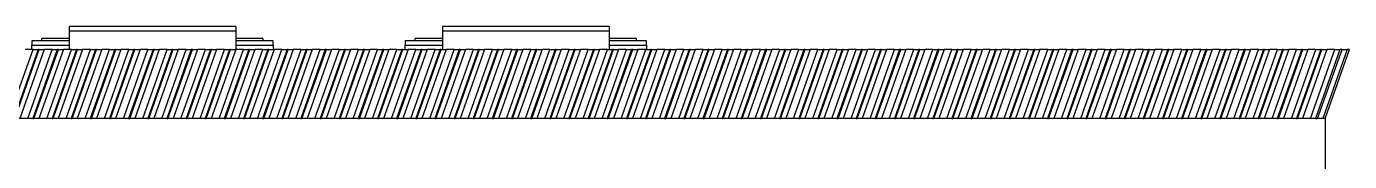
# Model space of a CAD drawing. Header units: millimetres. Extents: x 0 to 597, y 0 to 420.
# Drawn here: x 390.93 to 421.64, y 335.05 to 338.19 of the extents above; entities that cross this region are included whole.
import ezdxf

# ---------------------------------------------------------------- set-up
doc = ezdxf.new("R2010")
doc.units = ezdxf.units.MM

msp = doc.modelspace()

# ---------------------------------------------------------------- linework, layer by layer
at = {"color": 7, "linetype": 'Continuous', "lineweight": 25}
for p, q in [((395.784, 338.188), (391.917, 338.188)), ((391.917, 338.188), (391.917, 338.088)), ((395.784, 338.188), (395.784, 338.088)), ((404.45, 338.188), (400.584, 338.188)), ((400.584, 338.188), (400.584, 338.088)), ((404.45, 338.188), (404.45, 338.088)), ((391.284, 337.855), (391.284, 337.908)), ((391.917, 337.908), (391.284, 337.908)), ((391.917, 338.088), (395.784, 338.088)), ((391.917, 338.088), (391.917, 337.655)), ((395.784, 338.088), (395.784, 337.655)), ((396.417, 337.908), (395.784, 337.908)), ((396.417, 337.908), (396.417, 337.855)), ((399.95, 337.855), (399.95, 337.908)), ((400.584, 337.908), (399.95, 337.908)), ((400.584, 338.088), (404.45, 338.088)), ((400.584, 338.088), (400.584, 337.655)), ((404.45, 338.088), (404.45, 337.655)), ((405.084, 337.908), (404.45, 337.908)), ((405.084, 337.908), (405.084, 337.855)), ((390.512, 336.055), (391.079, 337.655)), ((391.197, 337.655), (390.63, 336.055)), ((390.655, 336.055), (391.222, 337.655)), ((391.34, 337.655), (390.773, 336.055)), ((391.079, 337.655), (390.895, 337.655)), ((390.957, 336.055), (391.524, 337.655)), ((391.917, 337.855), (391.05, 337.855)), ((391.05, 337.855), (391.05, 337.755)), ((391.05, 337.755), (391.917, 337.755)), ((391.05, 337.655), (391.05, 337.755)), ((391.641, 337.655), (391.075, 336.055)), ((391.079, 337.655), (391.197, 337.655)), ((391.1, 336.055), (391.666, 337.655)), ((391.222, 337.655), (391.197, 337.655)), ((391.784, 337.655), (391.217, 336.055)), ((391.222, 337.655), (391.34, 337.655)), ((391.524, 337.655), (391.34, 337.655)), ((391.401, 336.055), (391.968, 337.655)), ((392.086, 337.655), (391.519, 336.055)), ((391.524, 337.655), (391.641, 337.655)), ((391.544, 336.055), (392.111, 337.655)), ((391.666, 337.655), (391.641, 337.655)), ((392.229, 337.655), (391.662, 336.055)), ((391.666, 337.655), (391.784, 337.655)), ((391.968, 337.655), (391.784, 337.655)), ((391.846, 336.055), (392.412, 337.655)), ((392.53, 337.655), (391.964, 336.055)), ((391.968, 337.655), (392.086, 337.655)), ((391.988, 336.055), (392.555, 337.655)), ((392.111, 337.655), (392.086, 337.655)), ((392.673, 337.655), (392.106, 336.055)), ((392.111, 337.655), (392.229, 337.655)), ((392.412, 337.655), (392.229, 337.655)), ((392.29, 336.055), (392.857, 337.655)), ((392.975, 337.655), (392.408, 336.055)), ((392.412, 337.655), (392.53, 337.655)), ((392.433, 336.055), (393, 337.655)), ((392.555, 337.655), (392.53, 337.655)), ((393.117, 337.655), (392.551, 336.055)), ((392.555, 337.655), (392.673, 337.655)), ((392.857, 337.655), (392.673, 337.655)), ((392.735, 336.055), (393.301, 337.655)), ((393.419, 337.655), (392.853, 336.055)), ((392.857, 337.655), (392.975, 337.655)), ((392.877, 336.055), (393.444, 337.655)), ((393, 337.655), (392.975, 337.655)), ((393.562, 337.655), (392.995, 336.055)), ((393, 337.655), (393.117, 337.655)), ((393.301, 337.655), (393.117, 337.655)), ((393.179, 336.055), (393.746, 337.655)), ((393.864, 337.655), (393.297, 336.055)), ((393.301, 337.655), (393.419, 337.655)), ((393.322, 336.055), (393.888, 337.655)), ((393.444, 337.655), (393.419, 337.655)), ((394.006, 337.655), (393.44, 336.055)), ((393.444, 337.655), (393.562, 337.655)), ((393.746, 337.655), (393.562, 337.655)), ((393.624, 336.055), (394.19, 337.655)), ((394.308, 337.655), (393.741, 336.055)), ((393.746, 337.655), (393.864, 337.655)), ((393.766, 336.055), (394.333, 337.655)), ((393.888, 337.655), (393.864, 337.655)), ((394.451, 337.655), (393.884, 336.055)), ((393.888, 337.655), (394.006, 337.655)), ((394.19, 337.655), (394.006, 337.655)), ((394.068, 336.055), (394.635, 337.655)), ((394.753, 337.655), (394.186, 336.055)), ((394.19, 337.655), (394.308, 337.655)), ((394.211, 336.055), (394.777, 337.655)), ((394.333, 337.655), (394.308, 337.655)), ((394.895, 337.655), (394.329, 336.055)), ((394.333, 337.655), (394.451, 337.655)), ((394.635, 337.655), (394.451, 337.655)), ((394.512, 336.055), (395.079, 337.655)), ((395.197, 337.655), (394.63, 336.055)), ((394.635, 337.655), (394.753, 337.655)), ((394.655, 336.055), (395.222, 337.655)), ((394.777, 337.655), (394.753, 337.655)), ((395.34, 337.655), (394.773, 336.055)), ((394.777, 337.655), (394.895, 337.655)), ((395.079, 337.655), (394.895, 337.655)), ((394.957, 336.055), (395.524, 337.655)), ((395.641, 337.655), (395.075, 336.055)), ((395.079, 337.655), (395.197, 337.655)), ((395.1, 336.055), (395.666, 337.655)), ((395.222, 337.655), (395.197, 337.655)), ((395.784, 337.655), (395.217, 336.055)), ((395.222, 337.655), (395.34, 337.655)), ((395.524, 337.655), (395.34, 337.655)), ((395.401, 336.055), (395.968, 337.655)), ((396.086, 337.655), (395.519, 336.055)), ((395.524, 337.655), (395.641, 337.655)), ((395.544, 336.055), (396.111, 337.655)), ((395.666, 337.655), (395.641, 337.655)), ((396.229, 337.655), (395.662, 336.055)), ((395.666, 337.655), (395.784, 337.655)), ((396.65, 337.855), (395.784, 337.855)), ((395.784, 337.755), (396.65, 337.755)), ((395.968, 337.655), (395.784, 337.655)), ((395.846, 336.055), (396.412, 337.655)), ((396.53, 337.655), (395.964, 336.055)), ((395.968, 337.655), (396.086, 337.655)), ((395.988, 336.055), (396.555, 337.655)), ((396.111, 337.655), (396.086, 337.655)), ((396.673, 337.655), (396.106, 336.055)), ((396.111, 337.655), (396.229, 337.655)), ((396.412, 337.655), (396.229, 337.655)), ((396.29, 336.055), (396.857, 337.655)), ((396.975, 337.655), (396.408, 336.055)), ((396.412, 337.655), (396.53, 337.655)), ((396.433, 336.055), (397, 337.655)), ((396.555, 337.655), (396.53, 337.655)), ((397.117, 337.655), (396.551, 336.055)), ((396.555, 337.655), (396.673, 337.655)), ((396.65, 337.755), (396.65, 337.855)), ((396.65, 337.755), (396.65, 337.655)), ((396.857, 337.655), (396.673, 337.655)), ((396.735, 336.055), (397.301, 337.655)), ((397.419, 337.655), (396.853, 336.055)), ((396.857, 337.655), (396.975, 337.655)), ((396.877, 336.055), (397.444, 337.655)), ((397, 337.655), (396.975, 337.655)), ((397.562, 337.655), (396.995, 336.055)), ((397, 337.655), (397.117, 337.655)), ((397.301, 337.655), (397.117, 337.655)), ((397.179, 336.055), (397.746, 337.655)), ((397.864, 337.655), (397.297, 336.055)), ((397.301, 337.655), (397.419, 337.655)), ((397.322, 336.055), (397.888, 337.655)), ((397.444, 337.655), (397.419, 337.655)), ((398.006, 337.655), (397.44, 336.055)), ((397.444, 337.655), (397.562, 337.655)), ((397.746, 337.655), (397.562, 337.655)), ((397.624, 336.055), (398.19, 337.655)), ((398.308, 337.655), (397.741, 336.055)), ((397.746, 337.655), (397.864, 337.655)), ((397.766, 336.055), (398.333, 337.655)), ((397.888, 337.655), (397.864, 337.655)), ((398.451, 337.655), (397.884, 336.055)), ((397.888, 337.655), (398.006, 337.655)), ((398.19, 337.655), (398.006, 337.655)), ((398.068, 336.055), (398.635, 337.655)), ((398.753, 337.655), (398.186, 336.055)), ((398.19, 337.655), (398.308, 337.655)), ((398.211, 336.055), (398.777, 337.655)), ((398.333, 337.655), (398.308, 337.655)), ((398.895, 337.655), (398.329, 336.055)), ((398.333, 337.655), (398.451, 337.655)), ((398.635, 337.655), (398.451, 337.655)), ((398.512, 336.055), (399.079, 337.655)), ((399.197, 337.655), (398.63, 336.055)), ((398.635, 337.655), (398.753, 337.655)), ((398.655, 336.055), (399.222, 337.655)), ((398.777, 337.655), (398.753, 337.655)), ((399.34, 337.655), (398.773, 336.055)), ((398.777, 337.655), (398.895, 337.655)), ((399.079, 337.655), (398.895, 337.655)), ((398.957, 336.055), (399.524, 337.655)), ((399.641, 337.655), (399.075, 336.055)), ((399.079, 337.655), (399.197, 337.655)), ((399.1, 336.055), (399.666, 337.655)), ((399.222, 337.655), (399.197, 337.655)), ((399.784, 337.655), (399.217, 336.055)), ((399.222, 337.655), (399.34, 337.655)), ((399.524, 337.655), (399.34, 337.655)), ((399.401, 336.055), (399.968, 337.655)), ((400.086, 337.655), (399.519, 336.055)), ((399.524, 337.655), (399.641, 337.655)), ((399.544, 336.055), (400.111, 337.655)), ((399.666, 337.655), (399.641, 337.655)), ((400.229, 337.655), (399.662, 336.055)), ((399.666, 337.655), (399.784, 337.655)), ((400.584, 337.855), (399.717, 337.855)), ((399.717, 337.855), (399.717, 337.755)), ((399.717, 337.755), (400.584, 337.755)), ((399.717, 337.655), (399.717, 337.755)), ((399.968, 337.655), (399.784, 337.655)), ((399.846, 336.055), (400.412, 337.655)), ((400.53, 337.655), (399.964, 336.055)), ((399.968, 337.655), (400.086, 337.655)), ((399.988, 336.055), (400.555, 337.655)), ((400.111, 337.655), (400.086, 337.655)), ((400.673, 337.655), (400.106, 336.055)), ((400.111, 337.655), (400.229, 337.655)), ((400.412, 337.655), (400.229, 337.655)), ((400.29, 336.055), (400.857, 337.655)), ((400.975, 337.655), (400.408, 336.055)), ((400.412, 337.655), (400.53, 337.655)), ((400.433, 336.055), (401, 337.655)), ((400.555, 337.655), (400.53, 337.655)), ((401.117, 337.655), (400.551, 336.055)), ((400.555, 337.655), (400.673, 337.655)), ((400.857, 337.655), (400.673, 337.655)), ((400.735, 336.055), (401.301, 337.655)), ((401.419, 337.655), (400.853, 336.055)), ((400.857, 337.655), (400.975, 337.655)), ((400.877, 336.055), (401.444, 337.655)), ((401, 337.655), (400.975, 337.655)), ((401.562, 337.655), (400.995, 336.055)), ((401, 337.655), (401.117, 337.655)), ((401.301, 337.655), (401.117, 337.655)), ((401.179, 336.055), (401.746, 337.655)), ((401.864, 337.655), (401.297, 336.055)), ((401.301, 337.655), (401.419, 337.655)), ((401.322, 336.055), (401.888, 337.655)), ((401.444, 337.655), (401.419, 337.655)), ((402.006, 337.655), (401.44, 336.055)), ((401.444, 337.655), (401.562, 337.655)), ((401.746, 337.655), (401.562, 337.655)), ((401.624, 336.055), (402.19, 337.655)), ((402.308, 337.655), (401.741, 336.055)), ((401.746, 337.655), (401.864, 337.655)), ((401.766, 336.055), (402.333, 337.655)), ((401.888, 337.655), (401.864, 337.655)), ((402.451, 337.655), (401.884, 336.055)), ((401.888, 337.655), (402.006, 337.655)), ((402.19, 337.655), (402.006, 337.655)), ((402.068, 336.055), (402.635, 337.655)), ((402.753, 337.655), (402.186, 336.055)), ((402.19, 337.655), (402.308, 337.655)), ((402.211, 336.055), (402.777, 337.655)), ((402.333, 337.655), (402.308, 337.655)), ((402.895, 337.655), (402.329, 336.055)), ((402.333, 337.655), (402.451, 337.655)), ((402.635, 337.655), (402.451, 337.655)), ((402.512, 336.055), (403.079, 337.655)), ((403.197, 337.655), (402.63, 336.055)), ((402.635, 337.655), (402.753, 337.655)), ((402.655, 336.055), (403.222, 337.655)), ((402.777, 337.655), (402.753, 337.655)), ((403.34, 337.655), (402.773, 336.055)), ((402.777, 337.655), (402.895, 337.655)), ((403.079, 337.655), (402.895, 337.655)), ((402.957, 336.055), (403.524, 337.655)), ((403.641, 337.655), (403.075, 336.055)), ((403.079, 337.655), (403.197, 337.655)), ((403.1, 336.055), (403.666, 337.655)), ((403.222, 337.655), (403.197, 337.655)), ((403.784, 337.655), (403.217, 336.055)), ((403.222, 337.655), (403.34, 337.655)), ((403.524, 337.655), (403.34, 337.655)), ((403.401, 336.055), (403.968, 337.655)), ((404.086, 337.655), (403.519, 336.055)), ((403.524, 337.655), (403.641, 337.655)), ((403.544, 336.055), (404.111, 337.655)), ((403.666, 337.655), (403.641, 337.655)), ((404.229, 337.655), (403.662, 336.055)), ((403.666, 337.655), (403.784, 337.655)), ((403.968, 337.655), (403.784, 337.655)), ((403.846, 336.055), (404.412, 337.655)), ((404.53, 337.655), (403.964, 336.055)), ((403.968, 337.655), (404.086, 337.655)), ((403.988, 336.055), (404.555, 337.655)), ((404.111, 337.655), (404.086, 337.655)), ((404.673, 337.655), (404.106, 336.055)), ((404.111, 337.655), (404.229, 337.655)), ((404.412, 337.655), (404.229, 337.655)), ((404.29, 336.055), (404.857, 337.655)), ((404.975, 337.655), (404.408, 336.055)), ((404.412, 337.655), (404.53, 337.655)), ((404.433, 336.055), (405, 337.655)), ((405.317, 337.855), (404.45, 337.855)), ((404.45, 337.755), (405.317, 337.755)), ((404.555, 337.655), (404.53, 337.655)), ((405.117, 337.655), (404.551, 336.055)), ((404.555, 337.655), (404.673, 337.655)), ((404.857, 337.655), (404.673, 337.655)), ((404.735, 336.055), (405.301, 337.655)), ((405.419, 337.655), (404.853, 336.055)), ((404.857, 337.655), (404.975, 337.655)), ((404.877, 336.055), (405.444, 337.655)), ((405, 337.655), (404.975, 337.655)), ((405.562, 337.655), (404.995, 336.055)), ((405, 337.655), (405.117, 337.655)), ((405.301, 337.655), (405.117, 337.655)), ((405.179, 336.055), (405.746, 337.655)), ((405.864, 337.655), (405.297, 336.055)), ((405.301, 337.655), (405.419, 337.655)), ((405.317, 337.755), (405.317, 337.855)), ((405.317, 337.755), (405.317, 337.655)), ((405.322, 336.055), (405.888, 337.655)), ((405.444, 337.655), (405.419, 337.655)), ((406.006, 337.655), (405.44, 336.055)), ((405.444, 337.655), (405.562, 337.655)), ((405.746, 337.655), (405.562, 337.655)), ((405.624, 336.055), (406.19, 337.655)), ((406.308, 337.655), (405.741, 336.055)), ((405.746, 337.655), (405.864, 337.655)), ((405.766, 336.055), (406.333, 337.655)), ((405.888, 337.655), (405.864, 337.655)), ((406.451, 337.655), (405.884, 336.055)), ((405.888, 337.655), (406.006, 337.655)), ((406.19, 337.655), (406.006, 337.655)), ((406.068, 336.055), (406.635, 337.655)), ((406.753, 337.655), (406.186, 336.055)), ((406.19, 337.655), (406.308, 337.655)), ((406.211, 336.055), (406.777, 337.655)), ((406.333, 337.655), (406.308, 337.655)), ((406.895, 337.655), (406.329, 336.055)), ((406.333, 337.655), (406.451, 337.655)), ((406.635, 337.655), (406.451, 337.655)), ((406.512, 336.055), (407.079, 337.655)), ((407.197, 337.655), (406.63, 336.055)), ((406.635, 337.655), (406.753, 337.655)), ((406.655, 336.055), (407.222, 337.655)), ((406.777, 337.655), (406.753, 337.655)), ((407.34, 337.655), (406.773, 336.055)), ((406.777, 337.655), (406.895, 337.655)), ((407.079, 337.655), (406.895, 337.655)), ((406.957, 336.055), (407.524, 337.655)), ((407.641, 337.655), (407.075, 336.055)), ((407.079, 337.655), (407.197, 337.655)), ((407.1, 336.055), (407.666, 337.655)), ((407.222, 337.655), (407.197, 337.655)), ((407.784, 337.655), (407.217, 336.055)), ((407.222, 337.655), (407.34, 337.655)), ((407.524, 337.655), (407.34, 337.655)), ((407.401, 336.055), (407.968, 337.655)), ((408.086, 337.655), (407.519, 336.055)), ((407.524, 337.655), (407.641, 337.655)), ((407.544, 336.055), (408.111, 337.655)), ((407.666, 337.655), (407.641, 337.655)), ((408.229, 337.655), (407.662, 336.055)), ((407.666, 337.655), (407.784, 337.655)), ((407.968, 337.655), (407.784, 337.655)), ((407.846, 336.055), (408.412, 337.655)), ((408.53, 337.655), (407.964, 336.055)), ((407.968, 337.655), (408.086, 337.655)), ((407.988, 336.055), (408.555, 337.655)), ((408.111, 337.655), (408.086, 337.655)), ((408.673, 337.655), (408.106, 336.055)), ((408.111, 337.655), (408.229, 337.655)), ((408.412, 337.655), (408.229, 337.655)), ((408.29, 336.055), (408.857, 337.655)), ((408.975, 337.655), (408.408, 336.055)), ((408.412, 337.655), (408.53, 337.655)), ((408.433, 336.055), (409, 337.655)), ((408.555, 337.655), (408.53, 337.655)), ((409.117, 337.655), (408.551, 336.055)), ((408.555, 337.655), (408.673, 337.655)), ((408.857, 337.655), (408.673, 337.655)), ((408.735, 336.055), (409.301, 337.655)), ((409.419, 337.655), (408.853, 336.055)), ((408.857, 337.655), (408.975, 337.655)), ((408.877, 336.055), (409.444, 337.655)), ((409, 337.655), (408.975, 337.655)), ((409.562, 337.655), (408.995, 336.055)), ((409, 337.655), (409.117, 337.655)), ((409.301, 337.655), (409.117, 337.655)), ((409.179, 336.055), (409.746, 337.655)), ((409.864, 337.655), (409.297, 336.055)), ((409.301, 337.655), (409.419, 337.655)), ((409.322, 336.055), (409.888, 337.655)), ((409.444, 337.655), (409.419, 337.655)), ((410.006, 337.655), (409.44, 336.055)), ((409.444, 337.655), (409.562, 337.655)), ((409.746, 337.655), (409.562, 337.655)), ((409.624, 336.055), (410.19, 337.655)), ((410.308, 337.655), (409.741, 336.055)), ((409.746, 337.655), (409.864, 337.655)), ((409.766, 336.055), (410.333, 337.655)), ((409.888, 337.655), (409.864, 337.655)), ((410.451, 337.655), (409.884, 336.055)), ((409.888, 337.655), (410.006, 337.655)), ((410.19, 337.655), (410.006, 337.655)), ((410.068, 336.055), (410.635, 337.655)), ((410.753, 337.655), (410.186, 336.055)), ((410.19, 337.655), (410.308, 337.655)), ((410.211, 336.055), (410.777, 337.655)), ((410.333, 337.655), (410.308, 337.655)), ((410.895, 337.655), (410.329, 336.055)), ((410.333, 337.655), (410.451, 337.655)), ((410.635, 337.655), (410.451, 337.655)), ((410.512, 336.055), (411.079, 337.655)), ((411.197, 337.655), (410.63, 336.055)), ((410.635, 337.655), (410.753, 337.655)), ((410.655, 336.055), (411.222, 337.655)), ((410.777, 337.655), (410.753, 337.655)), ((411.34, 337.655), (410.773, 336.055)), ((410.777, 337.655), (410.895, 337.655)), ((411.079, 337.655), (410.895, 337.655)), ((410.957, 336.055), (411.524, 337.655)), ((411.641, 337.655), (411.075, 336.055)), ((411.079, 337.655), (411.197, 337.655)), ((411.1, 336.055), (411.666, 337.655)), ((411.222, 337.655), (411.197, 337.655)), ((411.784, 337.655), (411.217, 336.055)), ((411.222, 337.655), (411.34, 337.655)), ((411.524, 337.655), (411.34, 337.655)), ((411.401, 336.055), (411.968, 337.655)), ((412.086, 337.655), (411.519, 336.055)), ((411.524, 337.655), (411.641, 337.655)), ((411.544, 336.055), (412.111, 337.655)), ((411.666, 337.655), (411.641, 337.655)), ((412.229, 337.655), (411.662, 336.055)), ((411.666, 337.655), (411.784, 337.655)), ((411.968, 337.655), (411.784, 337.655)), ((411.846, 336.055), (412.412, 337.655)), ((412.53, 337.655), (411.964, 336.055)), ((411.968, 337.655), (412.086, 337.655)), ((411.988, 336.055), (412.555, 337.655)), ((412.111, 337.655), (412.086, 337.655)), ((412.673, 337.655), (412.106, 336.055)), ((412.111, 337.655), (412.229, 337.655)), ((412.412, 337.655), (412.229, 337.655)), ((412.29, 336.055), (412.857, 337.655)), ((412.975, 337.655), (412.408, 336.055)), ((412.412, 337.655), (412.53, 337.655)), ((412.433, 336.055), (413, 337.655)), ((412.555, 337.655), (412.53, 337.655)), ((413.117, 337.655), (412.551, 336.055)), ((412.555, 337.655), (412.673, 337.655)), ((412.857, 337.655), (412.673, 337.655)), ((412.735, 336.055), (413.301, 337.655)), ((413.419, 337.655), (412.853, 336.055)), ((412.857, 337.655), (412.975, 337.655)), ((412.877, 336.055), (413.444, 337.655)), ((413, 337.655), (412.975, 337.655)), ((413.562, 337.655), (412.995, 336.055)), ((413, 337.655), (413.117, 337.655)), ((413.301, 337.655), (413.117, 337.655)), ((413.179, 336.055), (413.746, 337.655)), ((413.864, 337.655), (413.297, 336.055)), ((413.301, 337.655), (413.419, 337.655)), ((413.322, 336.055), (413.888, 337.655)), ((413.444, 337.655), (413.419, 337.655)), ((414.006, 337.655), (413.44, 336.055)), ((413.444, 337.655), (413.562, 337.655)), ((413.746, 337.655), (413.562, 337.655)), ((413.624, 336.055), (414.19, 337.655)), ((414.308, 337.655), (413.741, 336.055)), ((413.746, 337.655), (413.864, 337.655)), ((413.766, 336.055), (414.333, 337.655)), ((413.888, 337.655), (413.864, 337.655)), ((414.451, 337.655), (413.884, 336.055)), ((413.888, 337.655), (414.006, 337.655)), ((414.19, 337.655), (414.006, 337.655)), ((414.068, 336.055), (414.635, 337.655)), ((414.753, 337.655), (414.186, 336.055)), ((414.19, 337.655), (414.308, 337.655)), ((414.211, 336.055), (414.777, 337.655)), ((414.333, 337.655), (414.308, 337.655)), ((414.895, 337.655), (414.329, 336.055)), ((414.333, 337.655), (414.451, 337.655)), ((414.635, 337.655), (414.451, 337.655)), ((414.512, 336.055), (415.079, 337.655)), ((415.197, 337.655), (414.63, 336.055)), ((414.635, 337.655), (414.753, 337.655)), ((414.655, 336.055), (415.222, 337.655)), ((414.777, 337.655), (414.753, 337.655)), ((415.34, 337.655), (414.773, 336.055)), ((414.777, 337.655), (414.895, 337.655)), ((415.079, 337.655), (414.895, 337.655)), ((414.957, 336.055), (415.524, 337.655)), ((415.641, 337.655), (415.075, 336.055)), ((415.079, 337.655), (415.197, 337.655)), ((415.1, 336.055), (415.666, 337.655)), ((415.222, 337.655), (415.197, 337.655)), ((415.784, 337.655), (415.217, 336.055)), ((415.222, 337.655), (415.34, 337.655)), ((415.524, 337.655), (415.34, 337.655)), ((415.401, 336.055), (415.968, 337.655)), ((416.086, 337.655), (415.519, 336.055)), ((415.524, 337.655), (415.641, 337.655)), ((415.544, 336.055), (416.111, 337.655)), ((415.666, 337.655), (415.641, 337.655)), ((416.229, 337.655), (415.662, 336.055)), ((415.666, 337.655), (415.784, 337.655)), ((415.968, 337.655), (415.784, 337.655)), ((415.846, 336.055), (416.412, 337.655)), ((416.53, 337.655), (415.964, 336.055)), ((415.968, 337.655), (416.086, 337.655)), ((415.988, 336.055), (416.555, 337.655)), ((416.111, 337.655), (416.086, 337.655)), ((416.673, 337.655), (416.106, 336.055)), ((416.111, 337.655), (416.229, 337.655)), ((416.412, 337.655), (416.229, 337.655)), ((416.29, 336.055), (416.857, 337.655)), ((416.975, 337.655), (416.408, 336.055)), ((416.412, 337.655), (416.53, 337.655)), ((416.433, 336.055), (417, 337.655)), ((416.555, 337.655), (416.53, 337.655)), ((417.117, 337.655), (416.551, 336.055)), ((416.555, 337.655), (416.673, 337.655)), ((416.857, 337.655), (416.673, 337.655)), ((416.735, 336.055), (417.301, 337.655)), ((417.419, 337.655), (416.853, 336.055)), ((416.857, 337.655), (416.975, 337.655)), ((416.877, 336.055), (417.444, 337.655)), ((417, 337.655), (416.975, 337.655)), ((417.562, 337.655), (416.995, 336.055)), ((417, 337.655), (417.117, 337.655)), ((417.301, 337.655), (417.117, 337.655)), ((417.179, 336.055), (417.746, 337.655)), ((417.864, 337.655), (417.297, 336.055)), ((417.301, 337.655), (417.419, 337.655)), ((417.322, 336.055), (417.888, 337.655)), ((417.444, 337.655), (417.419, 337.655)), ((418.006, 337.655), (417.44, 336.055)), ((417.444, 337.655), (417.562, 337.655)), ((417.746, 337.655), (417.562, 337.655)), ((417.624, 336.055), (418.19, 337.655)), ((418.308, 337.655), (417.741, 336.055)), ((417.746, 337.655), (417.864, 337.655)), ((417.766, 336.055), (418.333, 337.655)), ((417.888, 337.655), (417.864, 337.655)), ((418.451, 337.655), (417.884, 336.055)), ((417.888, 337.655), (418.006, 337.655)), ((418.19, 337.655), (418.006, 337.655)), ((418.068, 336.055), (418.635, 337.655)), ((418.753, 337.655), (418.186, 336.055)), ((418.19, 337.655), (418.308, 337.655)), ((418.211, 336.055), (418.777, 337.655)), ((418.333, 337.655), (418.308, 337.655)), ((418.895, 337.655), (418.329, 336.055)), ((418.333, 337.655), (418.451, 337.655)), ((418.635, 337.655), (418.451, 337.655)), ((418.512, 336.055), (419.079, 337.655)), ((419.197, 337.655), (418.63, 336.055)), ((418.635, 337.655), (418.753, 337.655)), ((418.655, 336.055), (419.222, 337.655)), ((418.777, 337.655), (418.753, 337.655)), ((419.34, 337.655), (418.773, 336.055)), ((418.777, 337.655), (418.895, 337.655)), ((419.079, 337.655), (418.895, 337.655)), ((418.957, 336.055), (419.524, 337.655)), ((419.641, 337.655), (419.075, 336.055)), ((419.079, 337.655), (419.197, 337.655)), ((419.1, 336.055), (419.666, 337.655)), ((419.222, 337.655), (419.197, 337.655)), ((419.784, 337.655), (419.217, 336.055)), ((419.222, 337.655), (419.34, 337.655)), ((419.524, 337.655), (419.34, 337.655)), ((419.401, 336.055), (419.968, 337.655)), ((420.086, 337.655), (419.519, 336.055)), ((419.524, 337.655), (419.641, 337.655)), ((419.544, 336.055), (420.111, 337.655)), ((419.666, 337.655), (419.641, 337.655)), ((420.229, 337.655), (419.662, 336.055)), ((419.666, 337.655), (419.784, 337.655)), ((419.968, 337.655), (419.784, 337.655)), ((419.846, 336.055), (420.412, 337.655)), ((420.53, 337.655), (419.964, 336.055)), ((419.968, 337.655), (420.086, 337.655)), ((419.988, 336.055), (420.555, 337.655)), ((420.111, 337.655), (420.086, 337.655)), ((420.673, 337.655), (420.106, 336.055)), ((420.111, 337.655), (420.229, 337.655)), ((420.412, 337.655), (420.229, 337.655)), ((420.29, 336.055), (420.857, 337.655)), ((420.975, 337.655), (420.408, 336.055)), ((420.412, 337.655), (420.53, 337.655)), ((420.433, 336.055), (421, 337.655)), ((420.555, 337.655), (420.53, 337.655)), ((421.117, 337.655), (420.551, 336.055)), ((420.555, 337.655), (420.673, 337.655)), ((420.857, 337.655), (420.673, 337.655)), ((420.735, 336.055), (421.301, 337.655)), ((421.419, 337.655), (420.853, 336.055)), ((420.857, 337.655), (420.975, 337.655)), ((420.9, 336.055), (421.466, 337.655)), ((421, 337.655), (420.975, 337.655)), ((421, 337.655), (421.117, 337.655)), ((421.584, 337.655), (421.018, 336.055)), ((421.074, 336.055), (421.641, 337.655)), ((421.301, 337.655), (421.117, 337.655)), ((421.301, 337.655), (421.419, 337.655)), ((421.466, 337.655), (421.419, 337.655)), ((421.466, 337.655), (421.584, 337.655)), ((421.641, 337.655), (421.584, 337.655)), ((390.97, 336.055), (390.76, 336.055)), ((391.075, 336.055), (390.97, 336.055)), ((391.075, 336.055), (391.1, 336.055)), ((391.204, 336.055), (391.1, 336.055)), ((391.414, 336.055), (391.204, 336.055)), ((391.519, 336.055), (391.414, 336.055)), ((391.519, 336.055), (391.544, 336.055)), ((391.649, 336.055), (391.544, 336.055)), ((391.859, 336.055), (391.649, 336.055)), ((391.964, 336.055), (391.859, 336.055)), ((391.964, 336.055), (391.988, 336.055)), ((392.093, 336.055), (391.988, 336.055)), ((392.303, 336.055), (392.093, 336.055)), ((392.408, 336.055), (392.303, 336.055)), ((392.408, 336.055), (392.433, 336.055)), ((392.538, 336.055), (392.433, 336.055)), ((392.748, 336.055), (392.538, 336.055)), ((392.853, 336.055), (392.748, 336.055)), ((392.853, 336.055), (392.877, 336.055)), ((392.982, 336.055), (392.877, 336.055)), ((393.192, 336.055), (392.982, 336.055)), ((393.297, 336.055), (393.192, 336.055)), ((393.297, 336.055), (393.322, 336.055)), ((393.427, 336.055), (393.322, 336.055)), ((393.637, 336.055), (393.427, 336.055)), ((393.741, 336.055), (393.637, 336.055)), ((393.741, 336.055), (393.766, 336.055)), ((393.871, 336.055), (393.766, 336.055)), ((394.081, 336.055), (393.871, 336.055)), ((394.186, 336.055), (394.081, 336.055)), ((394.186, 336.055), (394.211, 336.055)), ((394.315, 336.055), (394.211, 336.055)), ((394.526, 336.055), (394.315, 336.055)), ((394.63, 336.055), (394.526, 336.055)), ((394.63, 336.055), (394.655, 336.055)), ((394.76, 336.055), (394.655, 336.055)), ((394.97, 336.055), (394.76, 336.055)), ((395.075, 336.055), (394.97, 336.055)), ((395.075, 336.055), (395.1, 336.055)), ((395.204, 336.055), (395.1, 336.055)), ((395.414, 336.055), (395.204, 336.055)), ((395.519, 336.055), (395.414, 336.055)), ((395.519, 336.055), (395.544, 336.055)), ((395.649, 336.055), (395.544, 336.055)), ((395.859, 336.055), (395.649, 336.055)), ((395.964, 336.055), (395.859, 336.055)), ((395.964, 336.055), (395.988, 336.055)), ((396.093, 336.055), (395.988, 336.055)), ((396.303, 336.055), (396.093, 336.055)), ((396.408, 336.055), (396.303, 336.055)), ((396.408, 336.055), (396.433, 336.055)), ((396.538, 336.055), (396.433, 336.055)), ((396.748, 336.055), (396.538, 336.055)), ((396.853, 336.055), (396.748, 336.055)), ((396.853, 336.055), (396.877, 336.055)), ((396.982, 336.055), (396.877, 336.055)), ((397.192, 336.055), (396.982, 336.055)), ((397.297, 336.055), (397.192, 336.055)), ((397.297, 336.055), (397.322, 336.055)), ((397.427, 336.055), (397.322, 336.055)), ((397.637, 336.055), (397.427, 336.055)), ((397.741, 336.055), (397.637, 336.055)), ((397.741, 336.055), (397.766, 336.055)), ((397.871, 336.055), (397.766, 336.055)), ((398.081, 336.055), (397.871, 336.055)), ((398.186, 336.055), (398.081, 336.055)), ((398.186, 336.055), (398.211, 336.055)), ((398.315, 336.055), (398.211, 336.055)), ((398.526, 336.055), (398.315, 336.055)), ((398.63, 336.055), (398.526, 336.055)), ((398.63, 336.055), (398.655, 336.055)), ((398.76, 336.055), (398.655, 336.055)), ((398.97, 336.055), (398.76, 336.055)), ((399.075, 336.055), (398.97, 336.055)), ((399.075, 336.055), (399.1, 336.055)), ((399.204, 336.055), (399.1, 336.055)), ((399.414, 336.055), (399.204, 336.055)), ((399.519, 336.055), (399.414, 336.055)), ((399.519, 336.055), (399.544, 336.055)), ((399.649, 336.055), (399.544, 336.055)), ((399.859, 336.055), (399.649, 336.055)), ((399.964, 336.055), (399.859, 336.055)), ((399.964, 336.055), (399.988, 336.055)), ((400.093, 336.055), (399.988, 336.055)), ((400.303, 336.055), (400.093, 336.055)), ((400.408, 336.055), (400.303, 336.055)), ((400.408, 336.055), (400.433, 336.055)), ((400.538, 336.055), (400.433, 336.055)), ((400.748, 336.055), (400.538, 336.055)), ((400.853, 336.055), (400.748, 336.055)), ((400.853, 336.055), (400.877, 336.055)), ((400.982, 336.055), (400.877, 336.055)), ((401.192, 336.055), (400.982, 336.055)), ((401.297, 336.055), (401.192, 336.055)), ((401.297, 336.055), (401.322, 336.055)), ((401.427, 336.055), (401.322, 336.055)), ((401.637, 336.055), (401.427, 336.055)), ((401.741, 336.055), (401.637, 336.055)), ((401.741, 336.055), (401.766, 336.055)), ((401.871, 336.055), (401.766, 336.055)), ((402.081, 336.055), (401.871, 336.055)), ((402.186, 336.055), (402.081, 336.055)), ((402.186, 336.055), (402.211, 336.055)), ((402.315, 336.055), (402.211, 336.055)), ((402.526, 336.055), (402.315, 336.055)), ((402.63, 336.055), (402.526, 336.055)), ((402.63, 336.055), (402.655, 336.055)), ((402.76, 336.055), (402.655, 336.055)), ((402.97, 336.055), (402.76, 336.055)), ((403.075, 336.055), (402.97, 336.055)), ((403.075, 336.055), (403.1, 336.055)), ((403.204, 336.055), (403.1, 336.055)), ((403.414, 336.055), (403.204, 336.055)), ((403.519, 336.055), (403.414, 336.055)), ((403.519, 336.055), (403.544, 336.055)), ((403.649, 336.055), (403.544, 336.055)), ((403.859, 336.055), (403.649, 336.055)), ((403.964, 336.055), (403.859, 336.055)), ((403.964, 336.055), (403.988, 336.055)), ((404.093, 336.055), (403.988, 336.055)), ((404.303, 336.055), (404.093, 336.055)), ((404.408, 336.055), (404.303, 336.055)), ((404.408, 336.055), (404.433, 336.055)), ((404.538, 336.055), (404.433, 336.055)), ((404.748, 336.055), (404.538, 336.055)), ((404.853, 336.055), (404.748, 336.055)), ((404.853, 336.055), (404.877, 336.055)), ((404.982, 336.055), (404.877, 336.055)), ((405.192, 336.055), (404.982, 336.055)), ((405.297, 336.055), (405.192, 336.055)), ((405.297, 336.055), (405.322, 336.055)), ((405.427, 336.055), (405.322, 336.055)), ((405.637, 336.055), (405.427, 336.055)), ((405.741, 336.055), (405.637, 336.055)), ((405.741, 336.055), (405.766, 336.055)), ((405.871, 336.055), (405.766, 336.055)), ((406.081, 336.055), (405.871, 336.055)), ((406.186, 336.055), (406.081, 336.055)), ((406.186, 336.055), (406.211, 336.055)), ((406.315, 336.055), (406.211, 336.055)), ((406.526, 336.055), (406.315, 336.055)), ((406.63, 336.055), (406.526, 336.055)), ((406.63, 336.055), (406.655, 336.055)), ((406.76, 336.055), (406.655, 336.055)), ((406.97, 336.055), (406.76, 336.055)), ((407.075, 336.055), (406.97, 336.055)), ((407.075, 336.055), (407.1, 336.055)), ((407.204, 336.055), (407.1, 336.055)), ((407.414, 336.055), (407.204, 336.055)), ((407.519, 336.055), (407.414, 336.055)), ((407.519, 336.055), (407.544, 336.055)), ((407.649, 336.055), (407.544, 336.055)), ((407.859, 336.055), (407.649, 336.055)), ((407.964, 336.055), (407.859, 336.055)), ((407.964, 336.055), (407.988, 336.055)), ((408.093, 336.055), (407.988, 336.055)), ((408.303, 336.055), (408.093, 336.055)), ((408.408, 336.055), (408.303, 336.055)), ((408.408, 336.055), (408.433, 336.055)), ((408.538, 336.055), (408.433, 336.055)), ((408.748, 336.055), (408.538, 336.055)), ((408.853, 336.055), (408.748, 336.055)), ((408.853, 336.055), (408.877, 336.055)), ((408.982, 336.055), (408.877, 336.055)), ((409.192, 336.055), (408.982, 336.055)), ((409.297, 336.055), (409.192, 336.055)), ((409.297, 336.055), (409.322, 336.055)), ((409.427, 336.055), (409.322, 336.055)), ((409.637, 336.055), (409.427, 336.055)), ((409.741, 336.055), (409.637, 336.055)), ((409.741, 336.055), (409.766, 336.055)), ((409.871, 336.055), (409.766, 336.055)), ((410.081, 336.055), (409.871, 336.055)), ((410.186, 336.055), (410.081, 336.055)), ((410.186, 336.055), (410.211, 336.055)), ((410.315, 336.055), (410.211, 336.055)), ((410.526, 336.055), (410.315, 336.055)), ((410.63, 336.055), (410.526, 336.055)), ((410.63, 336.055), (410.655, 336.055)), ((410.76, 336.055), (410.655, 336.055)), ((410.97, 336.055), (410.76, 336.055)), ((411.075, 336.055), (410.97, 336.055)), ((411.075, 336.055), (411.1, 336.055)), ((411.204, 336.055), (411.1, 336.055)), ((411.414, 336.055), (411.204, 336.055)), ((411.519, 336.055), (411.414, 336.055)), ((411.519, 336.055), (411.544, 336.055)), ((411.649, 336.055), (411.544, 336.055)), ((411.859, 336.055), (411.649, 336.055)), ((411.964, 336.055), (411.859, 336.055)), ((411.964, 336.055), (411.988, 336.055)), ((412.093, 336.055), (411.988, 336.055)), ((412.303, 336.055), (412.093, 336.055)), ((412.408, 336.055), (412.303, 336.055)), ((412.408, 336.055), (412.433, 336.055)), ((412.538, 336.055), (412.433, 336.055)), ((412.748, 336.055), (412.538, 336.055)), ((412.853, 336.055), (412.748, 336.055)), ((412.853, 336.055), (412.877, 336.055)), ((412.982, 336.055), (412.877, 336.055)), ((413.192, 336.055), (412.982, 336.055)), ((413.297, 336.055), (413.192, 336.055)), ((413.297, 336.055), (413.322, 336.055)), ((413.427, 336.055), (413.322, 336.055)), ((413.637, 336.055), (413.427, 336.055)), ((413.741, 336.055), (413.637, 336.055)), ((413.741, 336.055), (413.766, 336.055)), ((413.871, 336.055), (413.766, 336.055)), ((414.081, 336.055), (413.871, 336.055)), ((414.186, 336.055), (414.081, 336.055)), ((414.186, 336.055), (414.211, 336.055)), ((414.315, 336.055), (414.211, 336.055)), ((414.526, 336.055), (414.315, 336.055)), ((414.63, 336.055), (414.526, 336.055)), ((414.63, 336.055), (414.655, 336.055)), ((414.76, 336.055), (414.655, 336.055)), ((414.97, 336.055), (414.76, 336.055)), ((415.075, 336.055), (414.97, 336.055)), ((415.075, 336.055), (415.1, 336.055)), ((415.204, 336.055), (415.1, 336.055)), ((415.414, 336.055), (415.204, 336.055)), ((415.519, 336.055), (415.414, 336.055)), ((415.519, 336.055), (415.544, 336.055)), ((415.649, 336.055), (415.544, 336.055)), ((415.859, 336.055), (415.649, 336.055)), ((415.964, 336.055), (415.859, 336.055)), ((415.964, 336.055), (415.988, 336.055)), ((416.093, 336.055), (415.988, 336.055)), ((416.303, 336.055), (416.093, 336.055)), ((416.408, 336.055), (416.303, 336.055)), ((416.408, 336.055), (416.433, 336.055)), ((416.538, 336.055), (416.433, 336.055)), ((416.748, 336.055), (416.538, 336.055)), ((416.853, 336.055), (416.748, 336.055)), ((416.853, 336.055), (416.877, 336.055)), ((416.982, 336.055), (416.877, 336.055)), ((417.192, 336.055), (416.982, 336.055)), ((417.297, 336.055), (417.192, 336.055)), ((417.297, 336.055), (417.322, 336.055)), ((417.427, 336.055), (417.322, 336.055)), ((417.637, 336.055), (417.427, 336.055)), ((417.741, 336.055), (417.637, 336.055)), ((417.741, 336.055), (417.766, 336.055)), ((417.871, 336.055), (417.766, 336.055)), ((418.081, 336.055), (417.871, 336.055)), ((418.186, 336.055), (418.081, 336.055)), ((418.186, 336.055), (418.211, 336.055)), ((418.315, 336.055), (418.211, 336.055)), ((418.526, 336.055), (418.315, 336.055)), ((418.63, 336.055), (418.526, 336.055)), ((418.63, 336.055), (418.655, 336.055)), ((418.76, 336.055), (418.655, 336.055)), ((418.97, 336.055), (418.76, 336.055)), ((419.075, 336.055), (418.97, 336.055)), ((419.075, 336.055), (419.1, 336.055)), ((419.204, 336.055), (419.1, 336.055)), ((419.414, 336.055), (419.204, 336.055)), ((419.519, 336.055), (419.414, 336.055)), ((419.519, 336.055), (419.544, 336.055)), ((419.649, 336.055), (419.544, 336.055)), ((419.859, 336.055), (419.649, 336.055)), ((419.964, 336.055), (419.859, 336.055)), ((419.964, 336.055), (419.988, 336.055)), ((420.093, 336.055), (419.988, 336.055)), ((420.303, 336.055), (420.093, 336.055)), ((420.408, 336.055), (420.303, 336.055)), ((420.408, 336.055), (420.433, 336.055)), ((420.538, 336.055), (420.433, 336.055)), ((420.748, 336.055), (420.538, 336.055)), ((420.853, 336.055), (420.748, 336.055)), ((420.853, 336.055), (420.9, 336.055)), ((421.004, 336.055), (420.9, 336.055)), ((421.074, 336.055), (421.004, 336.055)), ((421.074, 336.055), (421.074, 334.388))]:
    msp.add_line(p, q, dxfattribs=at)

doc.saveas('drawing.dxf')
